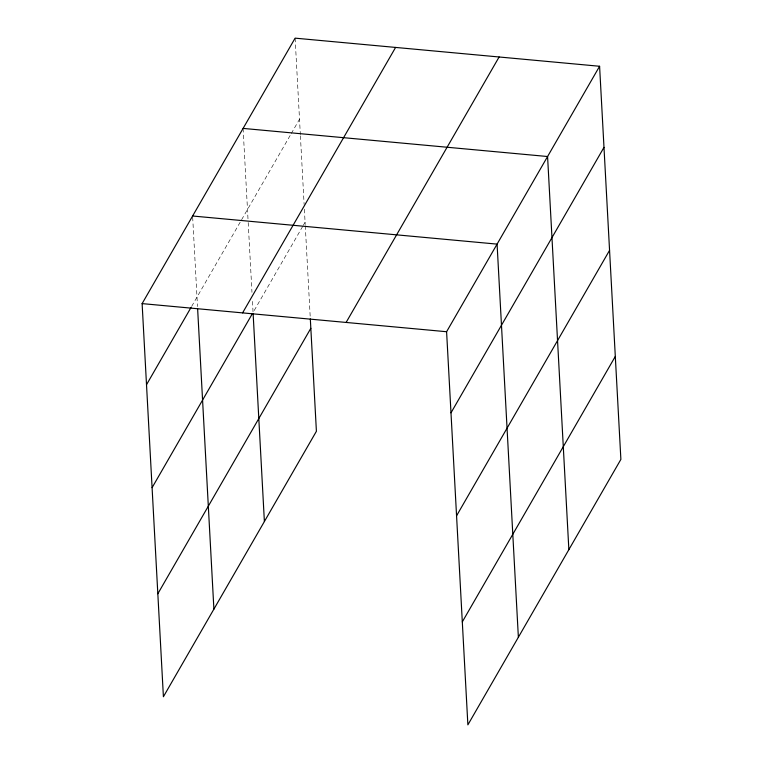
<?xml version="1.0" encoding="UTF-8"?>
<svg xmlns="http://www.w3.org/2000/svg" width="763" height="763" viewBox="0 0 763 763"><rect width="100%" height="100%" fill="white"/><g stroke="black" fill="none" stroke-linecap="round" stroke-linejoin="round"><path stroke-width="0.57" stroke-dasharray="3.81 2.86" d="M191.656 306.392L290.636 134.641M291.228 133.62L299.506 119.257M302.72 226.325L253.068 312.477L252.362 299.458M303.312 225.304L305.086 222.224M295.119 38.15L300.345 134.641M300.403 135.824L304.122 204.474M304.38 209.205L305.21 224.58M305.276 225.762L310.255 317.704M243.092 128.403L248.128 221.346M248.194 222.529L251.971 292.363M192.667 217.178L197.512 306.583"/><path stroke-width="1.14" d="M310.322 318.886L316.407 431.276L163.406 696.733L142.118 303.607L295.119 38.15L599.594 66.267L620.882 459.393L467.881 724.85L446.593 331.724L599.594 66.267M146.506 384.714L191.055 307.422M242.596 312.887L395.596 47.43M152.085 487.681L252.467 313.507M157.836 593.767L310.827 328.309M346.116 322.444L499.116 56.987M450.99 412.831L603.981 147.373M456.56 515.798L609.561 250.34M462.311 621.883L615.302 356.426M243.092 128.403L547.576 156.52L568.864 549.646M192.61 216.005L497.085 244.122L518.373 637.248M142.118 303.607L446.593 331.724M253.125 313.66L264.389 521.539M197.636 308.948L213.898 609.132"/></g></svg>
